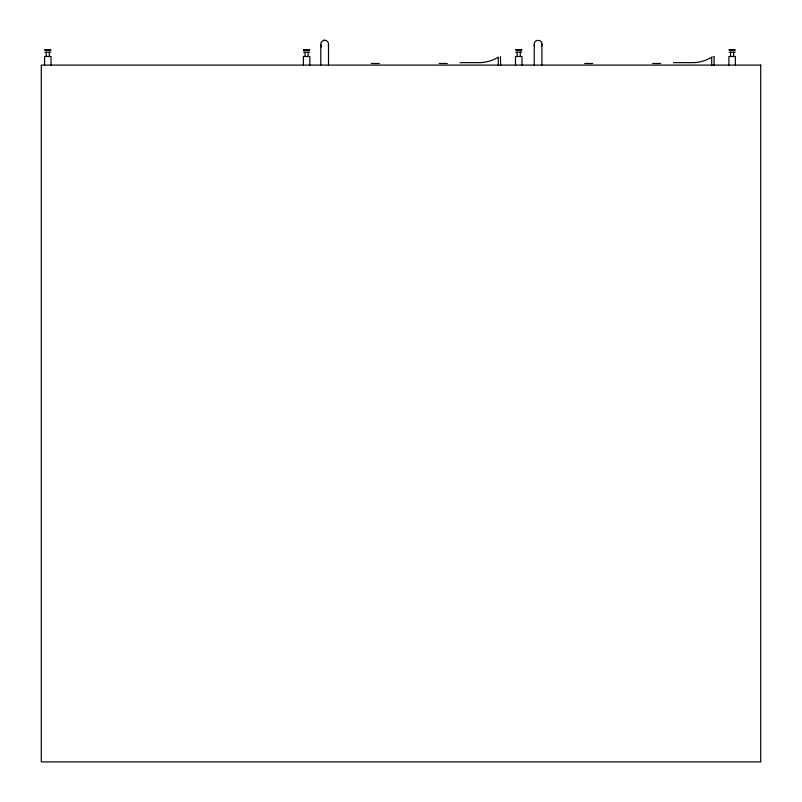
<?xml version="1.0" encoding="UTF-8"?>
<svg xmlns="http://www.w3.org/2000/svg" width="802" height="802" viewBox="0 0 802 802"><rect width="100%" height="100%" fill="white"/><g stroke="black" fill="none" stroke-linecap="round" stroke-linejoin="round"><path stroke-width="1.2" d="M320.82 65.022L320.82 44.671C320.279 38.917 329.071 38.937 328.509 44.691L328.509 65.022M328.379 45.874L328.509 44.671M534.232 65.022L534.232 44.671C533.681 38.937 542.463 38.937 541.911 44.671L541.911 65.022M541.781 45.864L541.781 43.508M500.408 56.601L500.699 65.513M712.998 56.802L714.101 56.531L714.101 65.513M323.667 40.27L324.67 40.11M44.782 49.604L50.807 49.604L50.706 50.466L48.862 50.466L48.862 49.604M309.612 49.604L303.587 49.604L303.687 50.466L304.469 50.466L304.469 49.604M515.716 49.604L521.741 49.604M729.118 49.604L735.143 49.604L735.043 50.466L734.261 50.466L734.261 49.604M45.193 50.466L44.892 49.604M516.117 50.466L515.816 49.604M729.519 50.466L729.218 49.604M44.782 52.19L50.807 52.19M303.587 52.19L309.612 52.19M515.716 52.19L521.741 52.19M729.118 52.19L735.143 52.19M460.037 62.646L480.368 62.646A37.303 37.303 0 0 0 491.596 60.411L493.12 59.809A36.431 36.431 0 0 0 497.491 57.634L498.293 57.132L498.293 65.523M673.449 62.646L693.77 62.646A37.303 37.303 0 0 0 704.998 60.411L706.522 59.809A36.431 36.431 0 0 0 710.893 57.634L711.705 57.132L711.705 65.523M371.326 63.488L379.336 63.488M439.225 63.488L447.235 63.488M584.728 63.488L592.738 63.488M652.627 63.488L660.637 63.488M321.341 46.977L320.82 44.671M534.232 44.671L534.363 45.874M735.364 65.102L735.364 56.491L728.898 56.491L728.898 65.102M733.73 49.604L733.73 50.466M733.68 52.19L733.68 56.491M733.198 49.604L733.198 50.466M732.416 49.604L732.376 50.466M731.885 49.604L731.845 50.466M731.063 49.604L731.063 50.466M730.532 49.604L730.532 50.466M730.582 52.19L730.582 56.491M730 49.604L730 50.466M521.962 65.102L521.962 56.491L515.496 56.491L515.496 65.102M521.641 49.604L521.641 50.466L519.796 50.466L519.796 49.604M520.859 49.604L520.859 50.466M520.328 49.604L520.328 50.466M520.277 52.19L520.277 56.491M518.974 49.604L519.014 50.466M518.443 49.604L518.483 50.466M517.661 49.604L517.661 50.466M517.13 49.604L517.13 50.466M517.18 52.19L517.18 56.491M516.598 49.604L516.598 50.466M309.833 65.102L309.833 56.491L303.367 56.491L303.367 65.102M309.512 49.604L309.512 50.466L308.73 50.466L308.73 49.604M308.199 49.604L308.199 50.466M308.158 52.19L308.158 56.491M307.667 49.604L307.667 50.466M306.314 49.604L306.354 50.466M305.542 49.604L305.542 50.466M305.051 52.19L305.051 56.491M305.001 49.604L305.001 50.466M51.027 65.102L51.027 56.491L44.561 56.491L44.561 65.102M49.924 49.604L49.924 50.466M49.393 49.604L49.393 50.466M49.353 52.19L49.353 56.491M48.08 49.604L48.08 50.466M48.05 49.604L48.05 50.466M47.508 49.604L47.549 50.466M46.737 49.604L46.737 50.466M46.245 52.19L46.245 56.491M46.205 49.604L46.205 50.466M45.664 49.604L45.664 50.466M760.717 65.102L41.283 65.102L41.283 761.9L760.717 761.9L760.717 65.102M306.885 50.466L306.885 49.604L306.845 50.466"/></g></svg>
